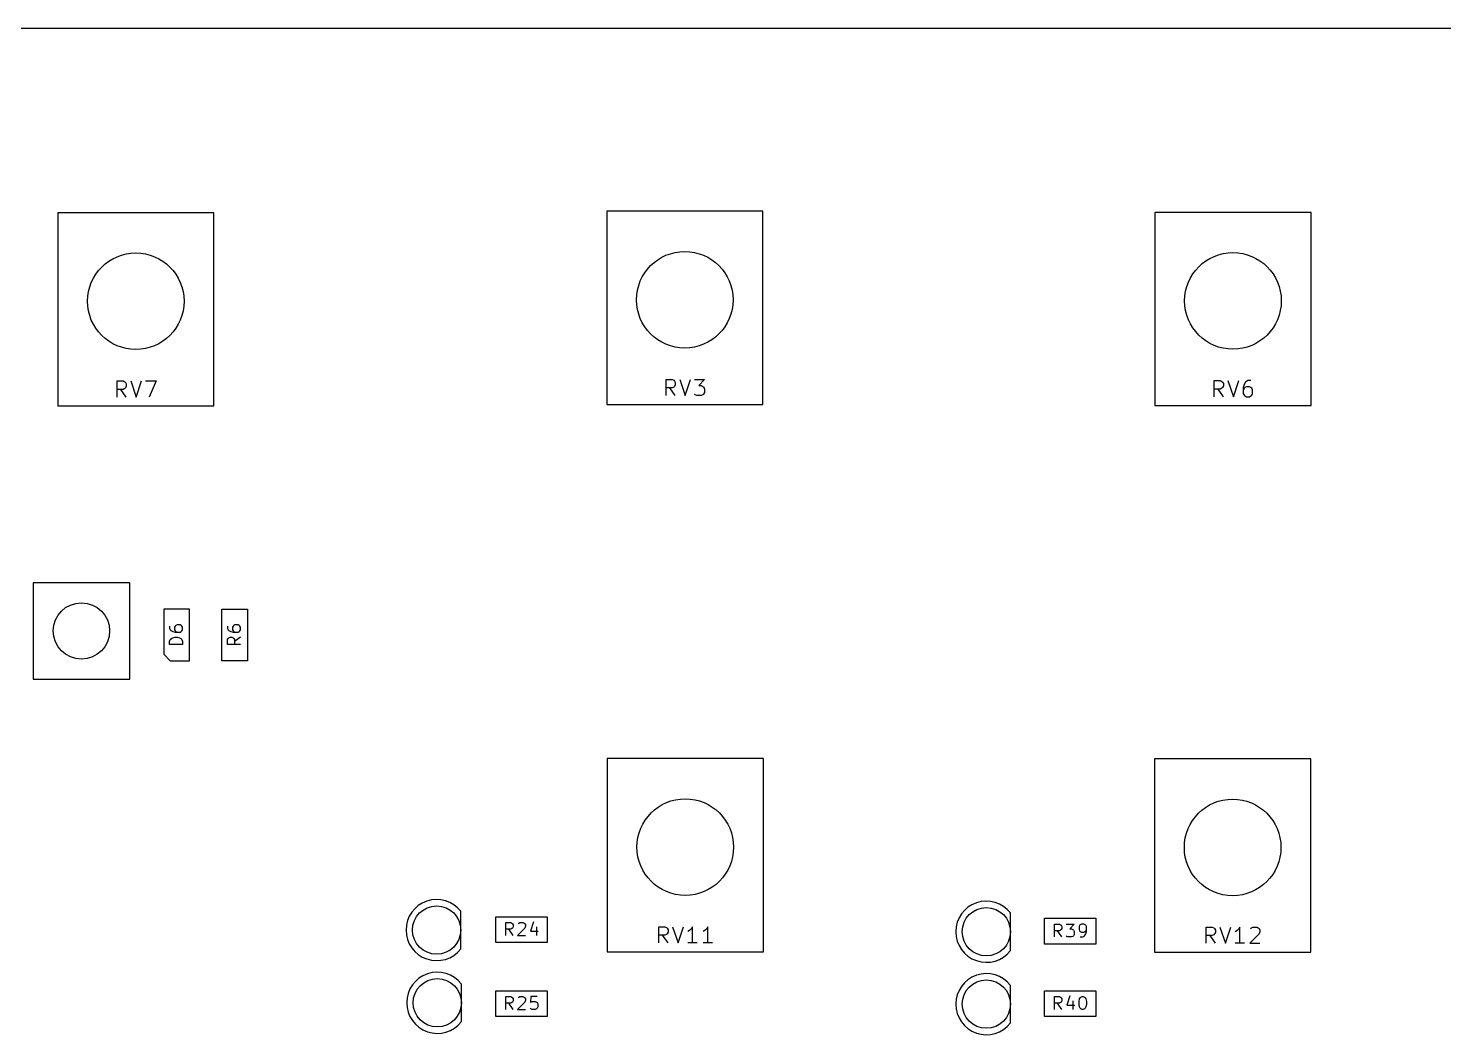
# Model space of a CAD drawing. Extents: x 0 to 360, y 0 to 260.
# Drawn here: x 89.2 to 177.1, y 197.5 to 260 of the extents above; entities that cross this region are included whole.
import ezdxf

# ---------------------------------------------------------------- set-up
doc = ezdxf.new("R2010")
doc.units = 0
doc.layers.add('BLACK', color=7, linetype='CONTINUOUS')

msp = doc.modelspace()

# ---------------------------------------------------------------- linework, layer by layer
at = {"layer": 'BLACK', "linetype": 'CONTINUOUS'}
for p, q in [((0, 260), (360, 260)), ((100.71, 248.54), (91.01, 248.54)), ((91.01, 248.54), (91.01, 236.54)), ((100.71, 236.54), (100.71, 248.54)), ((134.81, 248.63), (125.11, 248.63)), ((125.11, 248.63), (125.11, 236.63)), ((134.81, 236.63), (134.81, 248.63)), ((168.86, 248.56), (159.16, 248.56)), ((159.16, 248.56), (159.16, 236.56)), ((168.86, 236.56), (168.86, 248.56)), ((94.6933, 237.088), (94.6933, 238.088)), ((94.6933, 238.088), (95.0743, 238.088)), ((95.0743, 237.564), (94.6933, 237.564)), ((95.2648, 237.088), (94.9314, 237.564)), ((95.0743, 238.088), (95.1695, 238.04)), ((95.1695, 237.611), (95.0743, 237.564)), ((95.1695, 238.04), (95.2171, 237.992)), ((95.2171, 237.659), (95.1695, 237.611)), ((95.2171, 237.992), (95.2648, 237.897)), ((95.2648, 237.754), (95.2171, 237.659)), ((95.2648, 237.897), (95.2648, 237.754)), ((95.5505, 238.088), (95.8838, 237.088)), ((95.8838, 237.088), (96.2171, 238.088)), ((96.4552, 238.088), (97.1219, 238.088)), ((97.1219, 238.088), (96.6933, 237.088)), ((128.793, 237.178), (128.793, 238.178)), ((128.793, 238.178), (129.174, 238.178)), ((129.174, 237.654), (128.793, 237.654)), ((129.365, 237.178), (129.031, 237.654)), ((129.174, 238.178), (129.27, 238.13)), ((129.27, 237.701), (129.174, 237.654)), ((129.27, 238.13), (129.317, 238.082)), ((129.317, 237.749), (129.27, 237.701)), ((129.317, 238.082), (129.365, 237.987)), ((129.365, 237.844), (129.317, 237.749)), ((129.365, 237.987), (129.365, 237.844)), ((129.65, 238.178), (129.984, 237.178)), ((129.984, 237.178), (130.317, 238.178)), ((130.555, 238.178), (131.174, 238.178)), ((131.174, 238.178), (130.841, 237.797)), ((130.841, 237.797), (130.984, 237.797)), ((130.984, 237.797), (131.079, 237.749)), ((131.079, 237.749), (131.127, 237.701)), ((131.127, 237.701), (131.174, 237.606)), ((131.174, 237.606), (131.174, 237.368)), ((162.843, 237.108), (162.843, 238.108)), ((162.843, 238.108), (163.224, 238.108)), ((163.224, 237.584), (162.843, 237.584)), ((163.415, 237.108), (163.081, 237.584)), ((163.224, 238.108), (163.32, 238.06)), ((163.32, 237.631), (163.224, 237.584)), ((163.32, 238.06), (163.367, 238.012)), ((163.367, 237.679), (163.32, 237.631)), ((163.367, 238.012), (163.415, 237.917)), ((163.415, 237.774), (163.367, 237.679)), ((163.415, 237.917), (163.415, 237.774)), ((163.7, 238.108), (164.034, 237.108)), ((164.034, 237.108), (164.367, 238.108)), ((164.7, 237.87), (164.653, 237.679)), ((164.653, 237.679), (164.653, 237.298)), ((164.7, 237.631), (164.653, 237.536)), ((164.796, 238.012), (164.7, 237.87)), ((164.748, 237.679), (164.7, 237.631)), ((164.843, 237.727), (164.748, 237.679)), ((164.843, 238.06), (164.796, 238.012)), ((164.939, 238.108), (164.843, 238.06)), ((165.034, 237.727), (164.843, 237.727)), ((165.129, 238.108), (164.939, 238.108)), ((165.129, 237.679), (165.034, 237.727)), ((165.177, 237.631), (165.129, 237.679)), ((165.224, 237.536), (165.177, 237.631)), ((165.224, 237.298), (165.224, 237.536)), ((91.01, 236.54), (100.71, 236.54)), ((125.11, 236.63), (134.81, 236.63)), ((130.603, 237.225), (130.555, 237.273)), ((130.698, 237.178), (130.603, 237.225)), ((130.984, 237.178), (130.698, 237.178)), ((131.079, 237.225), (130.984, 237.178)), ((131.127, 237.273), (131.079, 237.225)), ((131.174, 237.368), (131.127, 237.273)), ((159.16, 236.56), (168.86, 236.56)), ((164.653, 237.298), (164.7, 237.203)), ((164.7, 237.203), (164.748, 237.155)), ((164.748, 237.155), (164.843, 237.108)), ((164.843, 237.108), (165.034, 237.108)), ((165.034, 237.108), (165.129, 237.155)), ((165.129, 237.155), (165.177, 237.203)), ((165.177, 237.203), (165.224, 237.298)), ((89.48, 225.55), (89.48, 219.55)), ((95.48, 225.55), (89.48, 225.55)), ((95.48, 219.55), (95.48, 225.55)), ((97.6, 223.9), (97.6, 221.1)), ((99.2, 223.9), (97.6, 223.9)), ((99.2, 220.7), (99.2, 223.9)), ((101.2, 220.7), (101.2, 223.9)), ((101.2, 223.9), (102.8, 223.9)), ((102.8, 223.9), (102.8, 220.7)), ((97.9619, 222.852), (97.9619, 222.7)), ((97.9619, 222.7), (98, 222.624)), ((98, 222.624), (98.0381, 222.586)), ((98.0381, 222.586), (98.1524, 222.51)), ((98.1524, 222.51), (98.3048, 222.471)), ((98.3048, 222.852), (98.2667, 222.776)), ((98.2667, 222.776), (98.2667, 222.624)), ((98.2667, 222.624), (98.3048, 222.548)), ((98.3429, 222.89), (98.3048, 222.852)), ((98.3048, 222.548), (98.3429, 222.51)), ((98.3048, 222.471), (98.6095, 222.471)), ((98.419, 222.929), (98.3429, 222.89)), ((98.3429, 222.51), (98.419, 222.471)), ((98.6095, 222.929), (98.419, 222.929)), ((98.6857, 222.89), (98.6095, 222.929)), ((98.6095, 222.471), (98.6857, 222.51)), ((98.7238, 222.852), (98.6857, 222.89)), ((98.6857, 222.51), (98.7238, 222.548)), ((98.7619, 222.776), (98.7238, 222.852)), ((98.7238, 222.548), (98.7619, 222.624)), ((98.7619, 222.624), (98.7619, 222.776)), ((101.562, 222.852), (101.562, 222.7)), ((101.562, 222.7), (101.6, 222.624)), ((101.6, 222.624), (101.638, 222.586)), ((101.638, 222.586), (101.752, 222.51)), ((101.752, 222.51), (101.905, 222.471)), ((101.905, 222.852), (101.867, 222.776)), ((101.867, 222.776), (101.867, 222.624)), ((101.867, 222.624), (101.905, 222.548)), ((101.943, 222.89), (101.905, 222.852)), ((101.905, 222.548), (101.943, 222.51)), ((101.905, 222.471), (102.21, 222.471)), ((102.019, 222.929), (101.943, 222.89)), ((101.943, 222.51), (102.019, 222.471)), ((102.21, 222.929), (102.019, 222.929)), ((102.286, 222.89), (102.21, 222.929)), ((102.21, 222.471), (102.286, 222.51)), ((102.324, 222.852), (102.286, 222.89)), ((102.286, 222.51), (102.324, 222.548)), ((102.362, 222.776), (102.324, 222.852)), ((102.324, 222.548), (102.362, 222.624)), ((102.362, 222.624), (102.362, 222.776)), ((97.9619, 221.9), (98, 222.014)), ((97.9619, 221.71), (97.9619, 221.9)), ((98.7619, 221.71), (97.9619, 221.71)), ((98, 222.014), (98.0762, 222.09)), ((98.0762, 222.09), (98.1524, 222.129)), ((98.1524, 222.129), (98.3048, 222.167)), ((98.3048, 222.167), (98.419, 222.167)), ((98.419, 222.167), (98.5714, 222.129)), ((98.5714, 222.129), (98.6476, 222.09)), ((98.6476, 222.09), (98.7238, 222.014)), ((98.7238, 222.014), (98.7619, 221.9)), ((98.7619, 221.9), (98.7619, 221.71)), ((101.562, 222.014), (101.6, 222.09)), ((101.562, 221.71), (101.562, 222.014)), ((102.362, 221.71), (101.562, 221.71)), ((101.6, 222.09), (101.638, 222.129)), ((101.638, 222.129), (101.714, 222.167)), ((101.714, 222.167), (101.829, 222.167)), ((101.829, 222.167), (101.905, 222.129)), ((101.905, 222.129), (101.943, 222.09)), ((101.943, 222.09), (101.981, 222.014)), ((102.362, 222.167), (101.981, 221.9)), ((101.981, 222.014), (101.981, 221.71)), ((97.6, 221.1), (98, 220.7)), ((98, 220.7), (99.2, 220.7)), ((102.8, 220.7), (101.2, 220.7)), ((89.48, 219.55), (95.48, 219.55)), ((125.14, 214.62), (125.14, 202.62)), ((134.84, 214.62), (125.14, 214.62)), ((134.84, 202.62), (134.84, 214.62)), ((159.14, 214.6), (159.14, 202.6)), ((168.84, 214.6), (159.14, 214.6)), ((168.84, 202.6), (168.84, 214.6)), ((116.044, 202.799), (116.044, 205.132)), ((150.19, 202.695), (150.19, 205.027)), ((118.213, 203.195), (118.213, 204.795)), ((118.213, 204.795), (121.413, 204.795)), ((118.842, 203.633), (118.842, 204.433)), ((118.842, 204.433), (119.147, 204.433)), ((119.147, 204.014), (118.842, 204.014)), ((119.299, 203.633), (119.032, 204.014)), ((119.147, 204.433), (119.223, 204.395)), ((119.223, 204.052), (119.147, 204.014)), ((119.223, 204.395), (119.261, 204.357)), ((119.261, 204.09), (119.223, 204.052)), ((119.261, 204.357), (119.299, 204.28)), ((119.299, 204.166), (119.261, 204.09)), ((119.299, 204.28), (119.299, 204.166)), ((120.023, 204.09), (119.566, 203.633)), ((119.604, 204.357), (119.642, 204.395)), ((119.642, 204.395), (119.718, 204.433)), ((119.718, 204.433), (119.909, 204.433)), ((119.909, 204.433), (119.985, 204.395)), ((119.985, 204.395), (120.023, 204.357)), ((120.023, 204.357), (120.061, 204.28)), ((120.061, 204.204), (120.023, 204.09)), ((120.061, 204.28), (120.061, 204.204)), ((120.556, 204.471), (120.366, 203.899)), ((120.747, 204.166), (120.747, 203.633)), ((121.413, 204.795), (121.413, 203.195)), ((128.347, 203.168), (128.347, 204.168)), ((128.347, 204.168), (128.728, 204.168)), ((128.728, 204.168), (128.823, 204.12)), ((128.823, 204.12), (128.871, 204.072)), ((128.871, 204.072), (128.919, 203.977)), ((128.919, 203.977), (128.919, 203.834)), ((129.204, 204.168), (129.538, 203.168)), ((129.538, 203.168), (129.871, 204.168)), ((130.347, 204.025), (130.252, 203.93)), ((130.442, 204.168), (130.347, 204.025)), ((130.442, 203.168), (130.442, 204.168)), ((131.3, 204.025), (131.204, 203.93)), ((131.395, 204.168), (131.3, 204.025)), ((131.395, 203.168), (131.395, 204.168)), ((152.295, 204.696), (155.495, 204.696)), ((152.295, 203.096), (152.295, 204.696)), ((152.924, 203.534), (152.924, 204.334)), ((152.924, 204.334), (153.229, 204.334)), ((153.229, 204.334), (153.305, 204.296)), ((153.305, 204.296), (153.343, 204.258)), ((153.343, 203.991), (153.305, 203.953)), ((153.343, 204.258), (153.381, 204.182)), ((153.381, 204.068), (153.343, 203.991)), ((153.381, 204.182), (153.381, 204.068)), ((153.648, 204.334), (154.143, 204.334)), ((154.143, 204.334), (153.876, 204.03)), ((153.876, 204.03), (153.991, 204.03)), ((153.991, 204.03), (154.067, 203.991)), ((154.067, 203.991), (154.105, 203.953)), ((154.486, 204.258), (154.448, 204.182)), ((154.448, 204.182), (154.448, 203.991)), ((154.448, 203.991), (154.486, 203.915)), ((154.524, 204.296), (154.486, 204.258)), ((154.6, 204.334), (154.524, 204.296)), ((154.753, 204.334), (154.6, 204.334)), ((154.829, 204.296), (154.753, 204.334)), ((154.867, 204.258), (154.829, 204.296)), ((154.905, 204.182), (154.867, 204.258)), ((154.867, 203.915), (154.905, 203.991)), ((154.905, 203.877), (154.905, 204.182)), ((155.495, 204.696), (155.495, 203.096)), ((162.347, 203.148), (162.347, 204.148)), ((162.347, 204.148), (162.728, 204.148)), ((162.728, 204.148), (162.823, 204.1)), ((162.823, 204.1), (162.871, 204.052)), ((162.871, 204.052), (162.919, 203.957)), ((163.204, 204.148), (163.538, 203.148)), ((163.538, 203.148), (163.871, 204.148)), ((164.347, 204.005), (164.252, 203.91)), ((164.442, 204.148), (164.347, 204.005)), ((164.442, 203.148), (164.442, 204.148)), ((165.109, 204.052), (165.157, 204.1)), ((165.157, 204.1), (165.252, 204.148)), ((165.252, 204.148), (165.49, 204.148)), ((165.49, 204.148), (165.585, 204.1)), ((165.585, 204.1), (165.633, 204.052)), ((165.633, 204.052), (165.68, 203.957)), ((121.413, 203.195), (118.213, 203.195)), ((119.566, 203.633), (120.061, 203.633)), ((120.366, 203.899), (120.861, 203.899)), ((128.728, 203.644), (128.347, 203.644)), ((128.919, 203.168), (128.585, 203.644)), ((128.823, 203.691), (128.728, 203.644)), ((128.871, 203.739), (128.823, 203.691)), ((128.919, 203.834), (128.871, 203.739)), ((130.252, 203.93), (130.157, 203.882)), ((130.728, 203.168), (130.157, 203.168)), ((131.204, 203.93), (131.109, 203.882)), ((131.68, 203.168), (131.109, 203.168)), ((155.495, 203.096), (152.295, 203.096)), ((153.229, 203.915), (152.924, 203.915)), ((153.381, 203.534), (153.114, 203.915)), ((153.305, 203.953), (153.229, 203.915)), ((153.686, 203.572), (153.648, 203.61)), ((153.762, 203.534), (153.686, 203.572)), ((153.991, 203.534), (153.762, 203.534)), ((154.067, 203.572), (153.991, 203.534)), ((154.105, 203.61), (154.067, 203.572)), ((154.105, 203.953), (154.143, 203.877)), ((154.143, 203.687), (154.105, 203.61)), ((154.143, 203.877), (154.143, 203.687)), ((154.486, 203.915), (154.524, 203.877)), ((154.524, 203.877), (154.6, 203.839)), ((154.524, 203.534), (154.676, 203.534)), ((154.6, 203.839), (154.753, 203.839)), ((154.676, 203.534), (154.753, 203.572)), ((154.753, 203.839), (154.829, 203.877)), ((154.753, 203.572), (154.791, 203.61)), ((154.791, 203.61), (154.867, 203.725)), ((154.829, 203.877), (154.867, 203.915)), ((154.867, 203.725), (154.905, 203.877)), ((162.728, 203.624), (162.347, 203.624)), ((162.919, 203.148), (162.585, 203.624)), ((162.823, 203.671), (162.728, 203.624)), ((162.871, 203.719), (162.823, 203.671)), ((162.919, 203.814), (162.871, 203.719)), ((162.919, 203.957), (162.919, 203.814)), ((164.252, 203.91), (164.157, 203.862)), ((164.728, 203.148), (164.157, 203.148)), ((165.633, 203.719), (165.061, 203.148)), ((165.061, 203.148), (165.68, 203.148)), ((165.68, 203.862), (165.633, 203.719)), ((165.68, 203.957), (165.68, 203.862)), ((125.14, 202.62), (134.84, 202.62)), ((159.14, 202.6), (168.84, 202.6)), ((116.084, 198.279), (116.084, 200.612)), ((150.19, 198.195), (150.19, 200.527)), ((118.213, 200.195), (121.413, 200.195)), ((118.213, 198.595), (118.213, 200.195)), ((118.842, 199.033), (118.842, 199.833)), ((118.842, 199.833), (119.147, 199.833)), ((119.147, 199.833), (119.223, 199.795)), ((119.223, 199.795), (119.261, 199.757)), ((119.261, 199.757), (119.299, 199.68)), ((119.299, 199.68), (119.299, 199.566)), ((119.604, 199.757), (119.642, 199.795)), ((119.642, 199.795), (119.718, 199.833)), ((119.718, 199.833), (119.909, 199.833)), ((119.909, 199.833), (119.985, 199.795)), ((119.985, 199.795), (120.023, 199.757)), ((120.023, 199.757), (120.061, 199.68)), ((120.061, 199.604), (120.023, 199.49)), ((120.061, 199.68), (120.061, 199.604)), ((120.404, 199.833), (120.366, 199.452)), ((120.785, 199.833), (120.404, 199.833)), ((121.413, 200.195), (121.413, 198.595)), ((152.295, 200.196), (155.495, 200.196)), ((152.295, 198.596), (152.295, 200.196)), ((152.924, 199.034), (152.924, 199.834)), ((152.924, 199.834), (153.229, 199.834)), ((153.229, 199.834), (153.305, 199.796)), ((153.305, 199.796), (153.343, 199.758)), ((153.343, 199.758), (153.381, 199.682)), ((153.381, 199.682), (153.381, 199.568)), ((153.876, 199.872), (153.686, 199.301)), ((154.448, 199.53), (154.486, 199.682)), ((154.486, 199.682), (154.524, 199.758)), ((154.524, 199.758), (154.562, 199.796)), ((154.562, 199.796), (154.638, 199.834)), ((154.638, 199.834), (154.714, 199.834)), ((154.714, 199.834), (154.791, 199.796)), ((154.791, 199.796), (154.829, 199.758)), ((154.829, 199.758), (154.867, 199.682)), ((154.867, 199.682), (154.905, 199.53)), ((155.495, 200.196), (155.495, 198.596)), ((119.147, 199.414), (118.842, 199.414)), ((119.299, 199.033), (119.032, 199.414)), ((119.223, 199.452), (119.147, 199.414)), ((119.261, 199.49), (119.223, 199.452)), ((119.299, 199.566), (119.261, 199.49)), ((120.023, 199.49), (119.566, 199.033)), ((119.566, 199.033), (120.061, 199.033)), ((120.366, 199.452), (120.404, 199.49)), ((120.404, 199.071), (120.366, 199.109)), ((120.404, 199.49), (120.48, 199.528)), ((120.48, 199.033), (120.404, 199.071)), ((120.48, 199.528), (120.671, 199.528)), ((120.671, 199.033), (120.48, 199.033)), ((120.671, 199.528), (120.747, 199.49)), ((120.747, 199.071), (120.671, 199.033)), ((120.747, 199.49), (120.785, 199.452)), ((120.785, 199.109), (120.747, 199.071)), ((120.785, 199.452), (120.823, 199.376)), ((120.823, 199.185), (120.785, 199.109)), ((120.823, 199.376), (120.823, 199.185)), ((153.229, 199.415), (152.924, 199.415)), ((153.381, 199.034), (153.114, 199.415)), ((153.305, 199.453), (153.229, 199.415)), ((153.343, 199.491), (153.305, 199.453)), ((153.381, 199.568), (153.343, 199.491)), ((153.686, 199.301), (154.181, 199.301)), ((154.067, 199.568), (154.067, 199.034)), ((154.448, 199.339), (154.448, 199.53)), ((154.486, 199.187), (154.448, 199.339)), ((154.524, 199.11), (154.486, 199.187)), ((154.562, 199.072), (154.524, 199.11)), ((154.638, 199.034), (154.562, 199.072)), ((154.714, 199.034), (154.638, 199.034)), ((154.791, 199.072), (154.714, 199.034)), ((154.829, 199.11), (154.791, 199.072)), ((154.867, 199.187), (154.829, 199.11)), ((154.905, 199.339), (154.867, 199.187)), ((154.905, 199.53), (154.905, 199.339)), ((121.413, 198.595), (118.213, 198.595)), ((155.495, 198.596), (152.295, 198.596))]:
    msp.add_line(p, q, dxfattribs=at)
at = {"layer": 'BLACK'}
for centre, radius in [((95.86, 243.04), 3), ((129.96, 243.13), 3), ((164.01, 243.06), 3), ((92.48, 222.55), 1.7507), ((129.99, 209.12), 3), ((163.99, 209.1), 3), ((114.544, 203.965), 1.5), ((148.69, 203.861), 1.5), ((114.584, 199.445), 1.5), ((148.69, 199.361), 1.5)]:
    msp.add_circle(centre, radius, dxfattribs=at)
for centre in [(114.544, 203.965), (148.69, 203.861), (114.584, 199.445), (148.69, 199.361)]:
    msp.add_arc(centre, 1.9, -322.164, -37.8636, dxfattribs=at)

doc.saveas('drawing.dxf')
